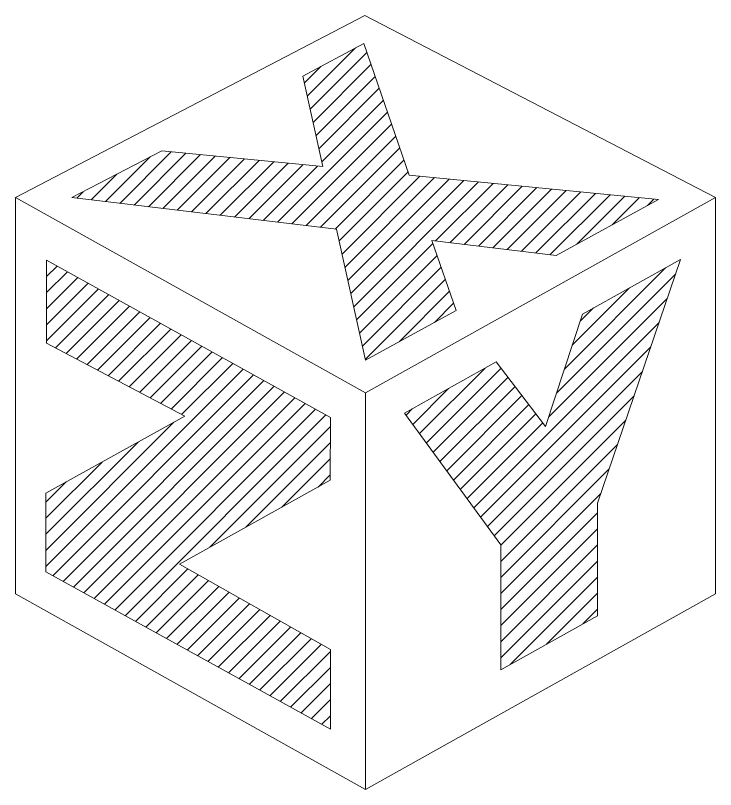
# Model space of a CAD drawing. Header units: inches. Extents: x -3733042 to -3450527, y 579159 to 997713.
# Drawn here: x -3482013 to -3480056, y 916337 to 918500 of the extents above; entities that cross this region are included whole.
import ezdxf

# ---------------------------------------------------------------- set-up
doc = ezdxf.new("R2010")
doc.units = ezdxf.units.IN
doc.header["$LTSCALE"] = 1000
doc.header["$MEASUREMENT"] = 0
doc.layers.get('0').update_dxf_attribs({"lineweight": 18})

msp = doc.modelspace()

# ---------------------------------------------------------------- hatches: boundary and pattern name
h = msp.add_hatch()
h.set_pattern_fill('ANSI31', color=256, style=0, pattern_type=0)
h.set_pattern_definition([(45, (0, 0), (-22.4506403, 22.4506403), [])])
h.paths.add_polyline_path([(-3481926.3, 917816.2), (-3481926.3, 917584.5), (-3481539.8, 917380.1), (-3481928.2, 917165.4), (-3481928.2, 916945.4), (-3481132.9, 916505.5), (-3481132.9, 916728.1), (-3481555.1, 916967.1), (-3481133.2, 917201.4), (-3481132.7, 917376.9)], flags=0)
h.paths.add_polyline_path([(-3480656.7, 917021.1), (-3480656.7, 916671.9), (-3480386.3, 916822.8), (-3480386.3, 917137.3), (-3480153.6, 917818.4), (-3480428.3, 917665.8), (-3480531.3, 917351.7), (-3480669, 917532.4), (-3480925.4, 917388.8)], flags=0)
h.paths.add_polyline_path([(-3480781.2, 917675.7), (-3480848.9, 917871.1), (-3480501.7, 917829.7), (-3480215.5, 917985.6), (-3480912.3, 918053.9), (-3481039.8, 918421.8), (-3481209.7, 918330.8), (-3481153.9, 918077.6), (-3481604.5, 918121.8), (-3481855.8, 917991), (-3481115.4, 917902.8), (-3481034.8, 917537.2)], flags=0)

# ---------------------------------------------------------------- linework, layer by layer
for points in [[(-3481036.3, 918500), (-3482013.4, 917991.8), (-3481034.8, 917445.2), (-3480056.1, 917991.8), (-3481036.3, 918500)], [(-3481855.8, 917991), (-3481604.5, 918121.8), (-3481153.9, 918077.6), (-3481209.7, 918330.8), (-3481039.8, 918421.8), (-3480912.3, 918053.9), (-3480215.5, 917985.6), (-3480501.7, 917829.7), (-3480848.9, 917871.1), (-3480781.2, 917675.7), (-3481034.8, 917537.2), (-3481115.4, 917902.8), (-3481855.8, 917991)], [(-3482013.4, 917991.8), (-3482013.4, 916884.4), (-3481034.8, 916337.3), (-3480056.1, 916884.4), (-3480056.1, 917991.8)], [(-3481926.3, 917584.5), (-3481926.3, 917816.2), (-3481132.7, 917376.9), (-3481133.2, 917201.4), (-3481555.1, 916967.1), (-3481132.9, 916728.1), (-3481132.9, 916505.5), (-3481928.2, 916945.4), (-3481928.2, 917165.4), (-3481539.8, 917380.1), (-3481926.3, 917584.5)], [(-3480925.4, 917388.8), (-3480656.7, 917021.1), (-3480656.7, 916671.9), (-3480386.3, 916822.8), (-3480386.3, 917137.3), (-3480153.6, 917818.4), (-3480428.3, 917665.8), (-3480531.3, 917351.7), (-3480669, 917532.4), (-3480925.4, 917388.8)], [(-3481034.8, 917445.2), (-3481034.8, 916337.3)]]:
    msp.add_lwpolyline(points)

doc.saveas('drawing.dxf')
